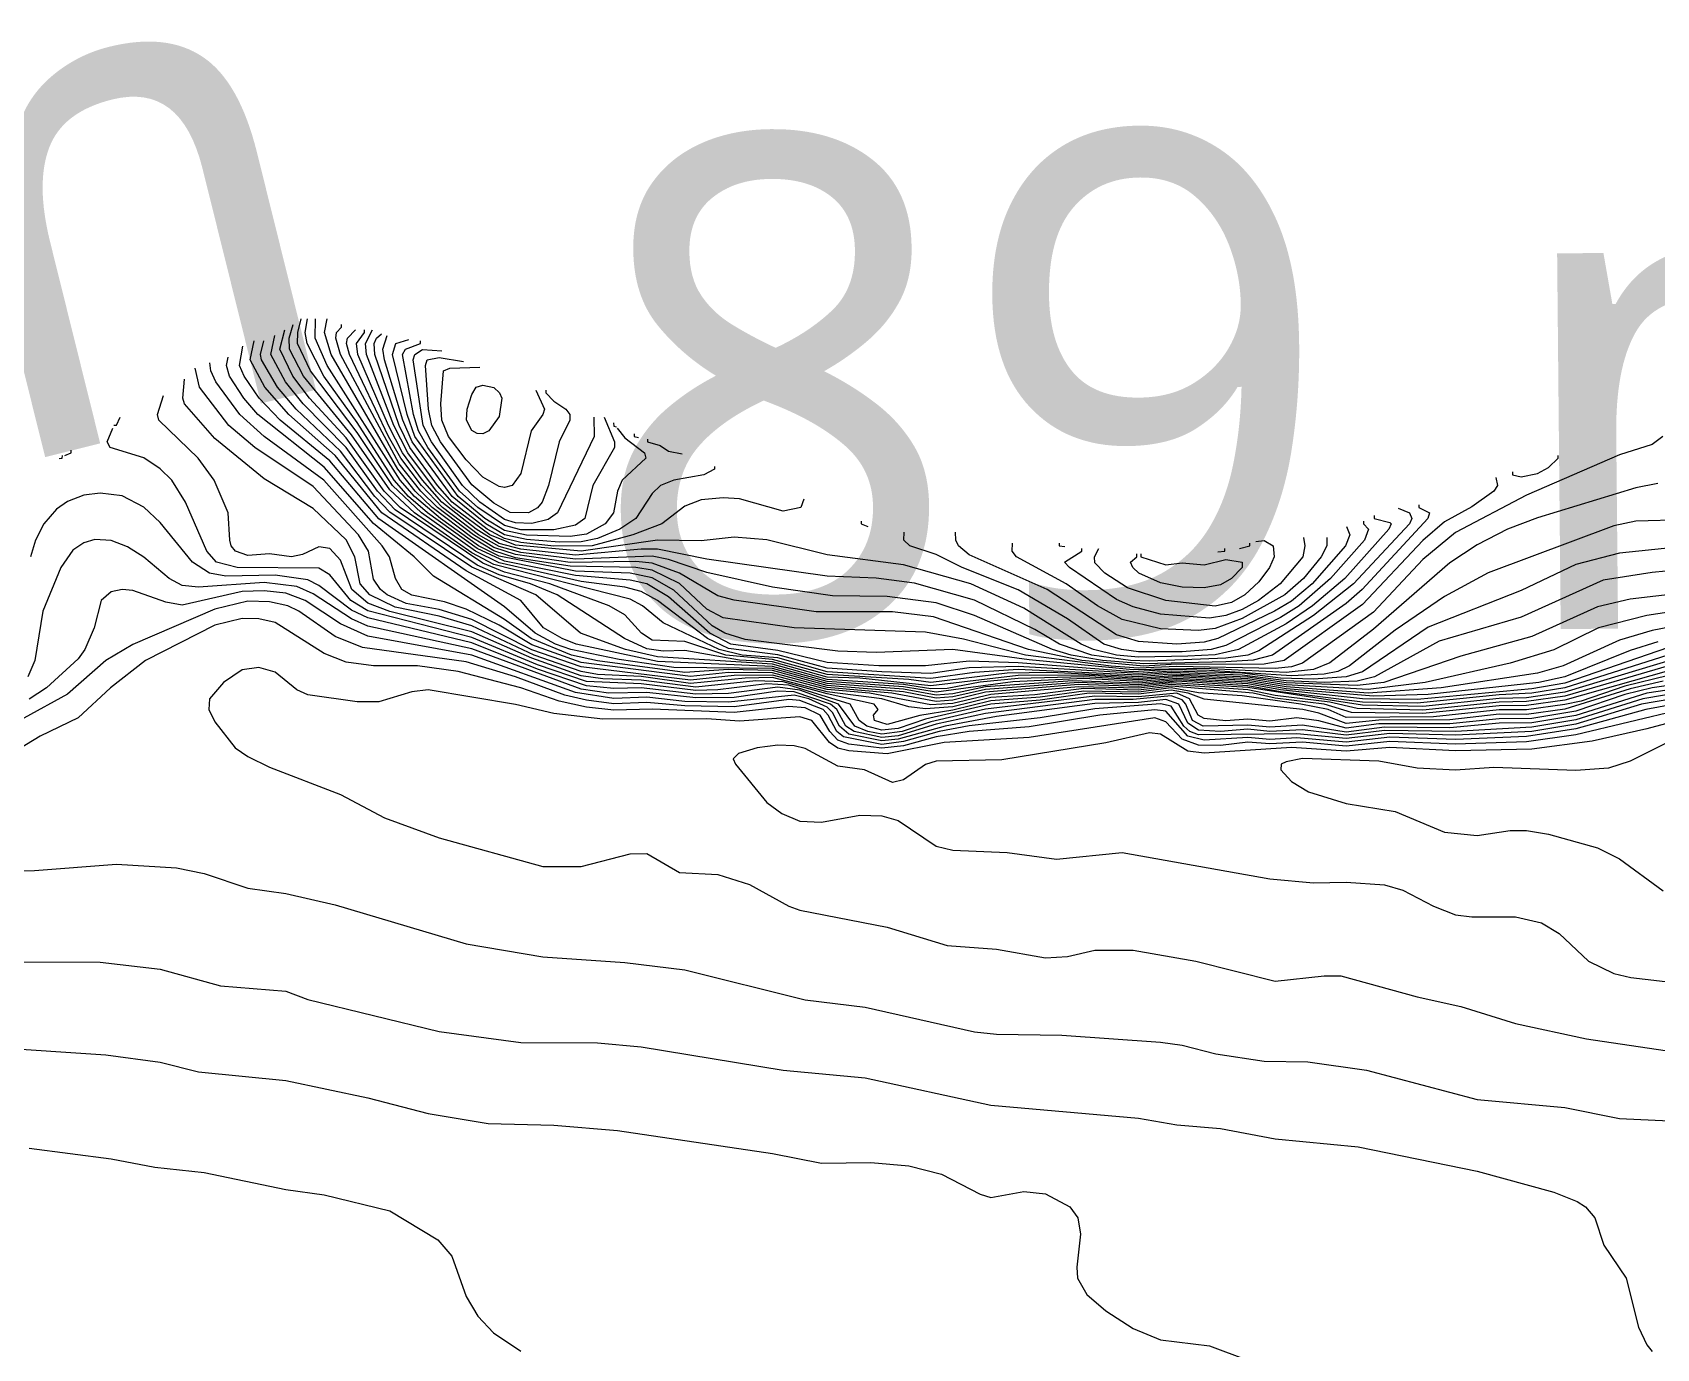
# Model space of a CAD drawing. Extents: x 474277 to 475042, y 254928 to 255625.
# Drawn here: x 474346.3 to 474369.09, y 255563.48 to 255581.95 of the extents above; entities that cross this region are included whole.
import ezdxf

# ---------------------------------------------------------------- set-up
doc = ezdxf.new("R2010")
doc.units = 0
doc.header["$MEASUREMENT"] = 0
doc.layers.add('BaseMapV2_DTM_export_MonNov09090547073261 — entities', color=1, linetype='CONTINUOUS')
doc.styles.get("Standard").update_dxf_attribs({"font": 'romans.shx'})

msp = doc.modelspace()

# ---------------------------------------------------------------- linework, layer by layer
at = {"layer": 'BaseMapV2_DTM_export_MonNov09090547073261 — entities', "color": 15, "linetype": 'Continuous', "true_color": 0xb7484b}
for points in [[(474369.715, 255574.115, 91.5), (474368.718, 255573.998, 91.5), (474368.258, 255573.889, 91.5), (474367.338, 255573.47, 91.5), (474366.341, 255573.195, 91.5), (474365.26, 255572.829, 91.5), (474364.885, 255572.784, 91.5), (474363.888, 255572.82, 91.5), (474363.351, 255572.902, 91.5), (474362.814, 255572.927, 91.5), (474362.278, 255572.945, 91.5), (474361.818, 255572.907, 91.5), (474360.591, 255572.965, 91.5), (474359.977, 255572.957, 91.5), (474358.904, 255572.825, 91.5), (474358.597, 255572.869, 91.5), (474357.447, 255572.937, 91.5), (474356.68, 255573.148, 91.5), (474356.028, 255573.212, 91.5), (474355.453, 255573.401, 91.5), (474354.993, 255573.422, 91.5), (474354.844, 255573.519, 91.5), (474354.61, 255573.775, 91.5), (474354.39, 255573.902, 91.5), (474353.56, 255574.209, 91.5), (474352.923, 255574.375, 91.5), (474352.616, 255574.499, 91.5), (474351.46, 255575.283, 91.5), (474351.234, 255575.513, 91.5), (474350.699, 255576.26, 91.5), (474350.187, 255576.816, 91.5), (474349.953, 255577.123, 91.5), (474349.771, 255577.506, 91.5), (474349.838, 255577.775, 91.5)], [(474369.792, 255574.446, 91.75), (474369.025, 255574.372, 91.75), (474368.335, 255574.263, 91.75), (474367.185, 255573.743, 91.75), (474366.035, 255573.407, 91.75), (474365.127, 255572.906, 91.75), (474364.885, 255572.847, 91.75), (474364.424, 255572.828, 91.75), (474363.888, 255572.851, 91.75), (474363.274, 255572.931, 91.75), (474362.278, 255572.965, 91.75), (474361.818, 255572.93, 91.75), (474360.131, 255573.008, 91.75), (474359.517, 255572.966, 91.75), (474358.904, 255572.881, 91.75), (474357.447, 255572.976, 91.75), (474356.757, 255573.174, 91.75), (474356.256, 255573.212, 91.75), (474355.936, 255573.289, 91.75), (474355.147, 255573.665, 91.75), (474354.857, 255573.902, 91.75), (474354.687, 255573.995, 91.75), (474352.77, 255574.483, 91.75), (474352.463, 255574.645, 91.75), (474351.66, 255575.206, 91.75), (474351.313, 255575.528, 91.75), (474350.776, 255576.302, 91.75), (474350.103, 255577.123, 91.75), (474349.904, 255577.506, 91.75), (474349.902, 255577.66, 91.75), (474349.958, 255577.851, 91.75)], [(474369.332, 255574.721, 92), (474368.565, 255574.643, 92), (474367.952, 255574.483, 92), (474367.185, 255574.119, 92), (474365.881, 255573.605, 92), (474364.961, 255572.977, 92), (474364.732, 255572.906, 92), (474364.271, 255572.874, 92), (474363.811, 255572.889, 92), (474363.274, 255572.956, 92), (474362.278, 255572.985, 92), (474361.818, 255572.952, 92), (474360.131, 255573.053, 92), (474359.441, 255573.031, 92), (474358.904, 255572.953, 92), (474358.214, 255572.978, 92), (474357.447, 255573.03, 92), (474356.757, 255573.216, 92), (474356.067, 255573.306, 92), (474355.772, 255573.442, 92), (474355.07, 255573.978, 92), (474354.84, 255574.103, 92), (474354.61, 255574.166, 92), (474353.997, 255574.242, 92), (474352.846, 255574.505, 92), (474352.513, 255574.669, 92), (474351.755, 255575.206, 92), (474351.351, 255575.589, 92), (474350.853, 255576.334, 92), (474350.2, 255577.199, 92), (474350.016, 255577.583, 92), (474350.02, 255577.736, 92), (474350.069, 255577.928, 92)], [(474369.485, 255575.108, 92.25), (474368.795, 255575.089, 92.25), (474368.488, 255575.025, 92.25), (474366.725, 255574.367, 92.25), (474366.111, 255574.034, 92.25), (474365.421, 255573.562, 92.25), (474364.78, 255573.059, 92.25), (474364.614, 255572.982, 92.25), (474364.424, 255572.944, 92.25), (474363.964, 255572.919, 92.25), (474362.814, 255572.996, 92.25), (474362.278, 255573.007, 92.25), (474361.741, 255572.978, 92.25), (474360.131, 255573.105, 92.25), (474359.441, 255573.128, 92.25), (474358.827, 255573.063, 92.25), (474358.172, 255573.059, 92.25), (474357.447, 255573.107, 92.25), (474356.757, 255573.277, 92.25), (474356.099, 255573.366, 92.25), (474355.804, 255573.519, 92.25), (474355.223, 255574.03, 92.25), (474354.919, 255574.209, 92.25), (474354.687, 255574.265, 92.25), (474353.92, 255574.328, 92.25), (474352.923, 255574.527, 92.25), (474352.54, 255574.705, 92.25), (474351.842, 255575.206, 92.25), (474351.575, 255575.436, 92.25), (474351.376, 255575.666, 92.25), (474350.853, 255576.473, 92.25), (474350.388, 255577.123, 92.25), (474350.151, 255577.583, 92.25), (474350.126, 255577.736, 92.25), (474350.157, 255577.928, 92.25)], [(474369.102, 255575.62, 92.5), (474368.795, 255575.558, 92.5), (474367.415, 255575.138, 92.5), (474366.996, 255574.976, 92.5), (474366.571, 255574.759, 92.5), (474366.188, 255574.505, 92.5), (474365.115, 255573.575, 92.5), (474364.501, 255573.104, 92.5), (474364.271, 255573.008, 92.5), (474363.888, 255572.967, 92.5), (474362.738, 255573.023, 92.5), (474361.741, 255573.005, 92.5), (474360.284, 255573.143, 92.5), (474359.211, 255573.289, 92.5), (474358.137, 255573.246, 92.5), (474357.6, 255573.266, 92.5), (474356.297, 255573.43, 92.5), (474356.015, 255573.519, 92.5), (474355.837, 255573.62, 92.5), (474355.3, 255574.123, 92.5), (474354.993, 255574.297, 92.5), (474354.687, 255574.36, 92.5), (474353.92, 255574.391, 92.5), (474352.846, 255574.598, 92.5), (474352.558, 255574.746, 92.5), (474352.022, 255575.129, 92.5), (474351.66, 255575.436, 92.5), (474351.458, 255575.666, 92.5), (474350.433, 255577.276, 92.5), (474350.266, 255577.66, 92.5), (474350.272, 255577.928, 92.5)], [(474369.176, 255576.279, 92.75), (474369.025, 255576.166, 92.75), (474368.565, 255576.022, 92.75), (474367.262, 255575.455, 92.75), (474366.265, 255574.932, 92.75), (474365.805, 255574.554, 92.75), (474365.115, 255573.813, 92.75), (474364.118, 255573.097, 92.75), (474363.964, 255573.046, 92.75), (474363.734, 255573.025, 92.75), (474362.354, 255573.053, 92.75), (474361.818, 255573.028, 92.75), (474361.434, 255573.054, 92.75), (474360.234, 255573.212, 92.75), (474359.364, 255573.436, 92.75), (474358.827, 255573.535, 92.75), (474356.987, 255573.592, 92.75), (474355.99, 255573.734, 92.75), (474355.76, 255573.855, 92.75), (474355.377, 255574.218, 92.75), (474354.993, 255574.402, 92.75), (474354.763, 255574.44, 92.75), (474353.843, 255574.458, 92.75), (474353.076, 255574.578, 92.75), (474352.77, 255574.675, 92.75), (474352.463, 255574.862, 92.75), (474351.906, 255575.283, 92.75), (474351.668, 255575.513, 92.75), (474351.423, 255575.819, 92.75), (474350.489, 255577.429, 92.75), (474350.398, 255577.736, 92.75), (474350.433, 255577.928, 92.75)], [(474366.833, 255575.704, 93), (474366.854, 255575.589, 93), (474366.801, 255575.513, 93), (474366.495, 255575.293, 93), (474366.111, 255575.079, 93), (474365.805, 255574.82, 93), (474364.961, 255573.923, 93), (474363.861, 255573.136, 93), (474363.581, 255573.085, 93), (474362.278, 255573.081, 93), (474361.894, 255573.055, 93), (474361.022, 255573.136, 93), (474360.274, 255573.289, 93), (474358.942, 255573.749, 93), (474358.367, 255573.82, 93), (474357.294, 255573.82, 93), (474356.143, 255573.98, 93), (474355.913, 255574.044, 93), (474355.379, 255574.362, 93), (474354.993, 255574.5, 93), (474354.763, 255574.523, 93), (474353.843, 255574.511, 93), (474353.076, 255574.622, 93), (474352.77, 255574.721, 93), (474352.485, 255574.899, 93), (474351.98, 255575.283, 93), (474351.746, 255575.513, 93), (474351.446, 255575.896, 93), (474350.619, 255577.429, 93), (474350.555, 255577.66, 93), (474350.566, 255577.736, 93), (474350.635, 255577.813, 93), (474350.635, 255577.851, 93)], [(474365.752, 255575.321, 93.25), (474365.752, 255575.283, 93.25), (474365.901, 255575.206, 93.25), (474365.877, 255575.129, 93.25), (474364.958, 255574.132, 93.25), (474364.731, 255573.936, 93.25), (474363.697, 255573.212, 93.25), (474363.428, 255573.139, 93.25), (474363.044, 255573.118, 93.25), (474361.894, 255573.09, 93.25), (474361.314, 255573.136, 93.25), (474360.873, 255573.212, 93.25), (474360.613, 255573.289, 93.25), (474359.517, 255573.768, 93.25), (474358.98, 255573.946, 93.25), (474358.29, 255574.034, 93.25), (474357.524, 255574.043, 93.25), (474356.68, 255574.165, 93.25), (474355.76, 255574.372, 93.25), (474355.223, 255574.551, 93.25), (474354.993, 255574.598, 93.25), (474353.92, 255574.559, 93.25), (474353.153, 255574.651, 93.25), (474352.846, 255574.733, 93.25), (474352.558, 255574.899, 93.25), (474352.052, 255575.283, 93.25), (474351.757, 255575.589, 93.25), (474351.469, 255575.973, 93.25), (474351.293, 255576.279, 93.25), (474350.745, 255577.429, 93.25), (474350.706, 255577.583, 93.25), (474350.717, 255577.66, 93.25), (474350.829, 255577.775, 93.25)], [(474365.46, 255575.275, 93.5), (474365.62, 255575.206, 93.5), (474365.651, 255575.129, 93.5), (474365.618, 255575.053, 93.5), (474364.836, 255574.209, 93.5), (474364.271, 255573.767, 93.5), (474363.504, 255573.269, 93.5), (474363.353, 255573.212, 93.5), (474363.044, 255573.17, 93.5), (474361.971, 255573.128, 93.5), (474361.703, 255573.136, 93.5), (474361.165, 255573.212, 93.5), (474360.711, 255573.366, 93.5), (474360.361, 255573.57, 93.5), (474359.517, 255573.984, 93.5), (474358.674, 255574.219, 93.5), (474358.137, 255574.293, 93.5), (474357.447, 255574.317, 93.5), (474355.76, 255574.558, 93.5), (474355.07, 255574.697, 93.5), (474354.84, 255574.7, 93.5), (474353.92, 255574.613, 93.5), (474353.153, 255574.696, 93.5), (474352.846, 255574.779, 93.5), (474352.525, 255574.976, 93.5), (474352.041, 255575.359, 93.5), (474351.772, 255575.666, 93.5), (474351.493, 255576.049, 93.5), (474351.295, 255576.433, 93.5), (474350.866, 255577.429, 93.5), (474350.845, 255577.583, 93.5), (474350.956, 255577.736, 93.5), (474350.956, 255577.775, 93.5)], [(474365.123, 255575.168, 93.75), (474365.123, 255575.129, 93.75), (474365.345, 255575.074, 93.75), (474365.362, 255575.053, 93.75), (474365.328, 255574.976, 93.75), (474364.712, 255574.286, 93.75), (474364.261, 255573.902, 93.75), (474363.888, 255573.65, 93.75), (474363.222, 255573.289, 93.75), (474362.891, 255573.215, 93.75), (474362.508, 255573.194, 93.75), (474361.818, 255573.181, 93.75), (474361.509, 255573.212, 93.75), (474361.188, 255573.289, 93.75), (474361.012, 255573.366, 93.75), (474360.207, 255573.87, 93.75), (474359.463, 255574.209, 93.75), (474358.52, 255574.479, 93.75), (474357.447, 255574.62, 93.75), (474356.604, 255574.828, 93.75), (474356.143, 255574.864, 93.75), (474355.683, 255574.816, 93.75), (474355.07, 255574.825, 93.75), (474353.997, 255574.668, 93.75), (474353.076, 255574.756, 93.75), (474352.715, 255574.899, 93.75), (474352.197, 255575.283, 93.75), (474351.97, 255575.513, 93.75), (474351.567, 255576.049, 93.75), (474351.37, 255576.433, 93.75), (474350.984, 255577.429, 93.75), (474350.972, 255577.583, 93.75), (474351.07, 255577.775, 93.75)], [(474357.12, 255575.398, 94), (474357.079, 255575.283, 94), (474356.834, 255575.232, 94), (474356.22, 255575.405, 94), (474355.99, 255575.42, 94), (474355.683, 255575.392, 94), (474355.453, 255575.303, 94), (474355.131, 255575.053, 94), (474354.723, 255574.899, 94), (474354.15, 255574.745, 94), (474353.613, 255574.741, 94), (474353.153, 255574.791, 94), (474352.923, 255574.847, 94), (474352.681, 255574.976, 94), (474352.187, 255575.359, 94), (474351.983, 255575.589, 94), (474351.594, 255576.126, 94), (474351.445, 255576.433, 94), (474351.102, 255577.429, 94), (474351.095, 255577.583, 94), (474351.128, 255577.66, 94), (474351.198, 255577.719, 94)], [(474369.255, 255573.316, 90.5), (474367.798, 255572.818, 90.5), (474367.338, 255572.738, 90.5), (474365.728, 255572.588, 90.5), (474364.961, 255572.596, 90.5), (474363.811, 255572.722, 90.5), (474363.351, 255572.808, 90.5), (474362.354, 255572.865, 90.5), (474361.818, 255572.819, 90.5), (474360.897, 255572.851, 90.5), (474359.671, 255572.765, 90.5), (474359.211, 255572.669, 90.5), (474358.98, 255572.65, 90.5), (474358.52, 255572.731, 90.5), (474357.447, 255572.811, 90.5), (474356.68, 255573.023, 90.5), (474355.3, 255573.038, 90.5), (474354.533, 255573.15, 90.5), (474353.851, 255573.289, 90.5), (474353.638, 255573.366, 90.5), (474353.35, 255573.519, 90.5), (474352.923, 255573.889, 90.5), (474351.16, 255575.124, 90.5), (474350.469, 255575.936, 90.5), (474349.776, 255576.509, 90.5), (474349.479, 255576.816, 90.5), (474349.27, 255577.123, 90.5), (474349.204, 255577.276, 90.5), (474349.249, 255577.545, 90.5)], [(474369.102, 255573.397, 90.75), (474368.718, 255573.277, 90.75), (474367.798, 255572.906, 90.75), (474367.435, 255572.829, 90.75), (474365.881, 255572.657, 90.75), (474365.115, 255572.634, 90.75), (474363.888, 255572.74, 90.75), (474363.351, 255572.833, 90.75), (474362.354, 255572.885, 90.75), (474361.818, 255572.841, 90.75), (474361.051, 255572.882, 90.75), (474360.054, 255572.837, 90.75), (474358.98, 255572.692, 90.75), (474358.52, 255572.766, 90.75), (474357.447, 255572.839, 90.75), (474356.68, 255573.053, 90.75), (474355.07, 255573.122, 90.75), (474353.928, 255573.366, 90.75), (474353.729, 255573.442, 90.75), (474353.471, 255573.596, 90.75), (474353.151, 255573.979, 90.75), (474352.386, 255574.395, 90.75), (474351.203, 255575.206, 90.75), (474350.546, 255576.01, 90.75), (474349.896, 255576.586, 90.75), (474349.557, 255576.969, 90.75), (474349.353, 255577.353, 90.75), (474349.409, 255577.621, 90.75)], [(474369.945, 255573.734, 91), (474369.025, 255573.558, 91), (474368.565, 255573.42, 91), (474367.777, 255573.059, 91), (474367.415, 255572.956, 91), (474366.062, 255572.752, 91), (474365.038, 255572.678, 91), (474363.888, 255572.767, 91), (474363.351, 255572.856, 91), (474362.354, 255572.905, 91), (474361.818, 255572.863, 91), (474361.051, 255572.907, 91), (474360.131, 255572.882, 91), (474359.594, 255572.832, 91), (474359.134, 255572.744, 91), (474358.904, 255572.738, 91), (474358.52, 255572.8, 91), (474357.447, 255572.87, 91), (474356.68, 255573.084, 91), (474355.07, 255573.188, 91), (474354.621, 255573.289, 91), (474353.986, 255573.519, 91), (474353.362, 255574.056, 91), (474352.463, 255574.445, 91), (474351.313, 255575.218, 91), (474351.101, 255575.436, 91), (474350.623, 255576.071, 91), (474350.001, 255576.663, 91), (474349.737, 255576.969, 91), (474349.512, 255577.353, 91), (474349.497, 255577.429, 91), (474349.544, 255577.621, 91)], [(474370.252, 255573.962, 91.25), (474368.948, 255573.769, 91.25), (474368.273, 255573.596, 91.25), (474367.645, 255573.286, 91.25), (474367.031, 255573.096, 91.25), (474365.84, 255572.829, 91.25), (474365.038, 255572.73, 91.25), (474363.888, 255572.793, 91.25), (474363.351, 255572.879, 91.25), (474362.354, 255572.925, 91.25), (474361.818, 255572.885, 91.25), (474361.051, 255572.932, 91.25), (474360.131, 255572.923, 91.25), (474358.904, 255572.781, 91.25), (474357.907, 255572.886, 91.25), (474357.447, 255572.9, 91.25), (474356.68, 255573.115, 91.25), (474356.22, 255573.14, 91.25), (474355.453, 255573.278, 91.25), (474355.147, 255573.267, 91.25), (474354.917, 255573.301, 91.25), (474354.607, 255573.442, 91.25), (474353.66, 255574.056, 91.25), (474353.288, 255574.209, 91.25), (474352.846, 255574.337, 91.25), (474352.54, 255574.475, 91.25), (474351.39, 255575.251, 91.25), (474351.14, 255575.513, 91.25), (474350.699, 255576.123, 91.25), (474350.097, 255576.739, 91.25), (474349.849, 255577.046, 91.25), (474349.645, 255577.429, 91.25), (474349.698, 255577.698, 91.25)], [(474355.868, 255575.858, 94.25), (474355.868, 255575.819, 94.25), (474355.721, 255575.743, 94.25), (474355.3, 255575.665, 94.25), (474355.109, 255575.589, 94.25), (474354.993, 255575.48, 94.25), (474354.764, 255575.129, 94.25), (474354.54, 255574.976, 94.25), (474354.227, 255574.847, 94.25), (474353.997, 255574.801, 94.25), (474353.69, 255574.798, 94.25), (474353.23, 255574.834, 94.25), (474352.923, 255574.899, 94.25), (474352.659, 255575.053, 94.25), (474352.187, 255575.436, 94.25), (474351.626, 255576.203, 94.25), (474351.494, 255576.509, 94.25), (474351.239, 255577.353, 94.25), (474351.215, 255577.506, 94.25), (474351.274, 255577.698, 94.25)], [(474354.505, 255576.394, 94.5), (474354.61, 255576.26, 94.5), (474354.885, 255576.049, 94.5), (474354.903, 255575.973, 94.5), (474354.575, 255575.666, 94.5), (474354.507, 255575.513, 94.5), (474354.45, 255575.206, 94.5), (474354.334, 255575.053, 94.5), (474354.073, 255574.91, 94.5), (474353.843, 255574.877, 94.5), (474353.23, 255574.893, 94.5), (474352.923, 255574.959, 94.5), (474352.647, 255575.129, 94.5), (474352.271, 255575.436, 94.5), (474351.665, 255576.279, 94.5), (474351.554, 255576.586, 94.5), (474351.35, 255577.429, 94.5), (474351.398, 255577.583, 94.5), (474351.581, 255577.638, 94.5)], [(474354.32, 255576.548, 94.75), (474354.463, 255576.203, 94.75), (474354.463, 255576.126, 94.75), (474354.16, 255575.589, 94.75), (474354.049, 255575.129, 94.75), (474353.92, 255575.034, 94.75), (474353.613, 255574.971, 94.75), (474353.153, 255574.969, 94.75), (474352.923, 255575.029, 94.75), (474352.549, 255575.283, 94.75), (474352.291, 255575.513, 94.75), (474351.846, 255576.126, 94.75), (474351.715, 255576.356, 94.75), (474351.643, 255576.586, 94.75), (474351.493, 255577.429, 94.75), (474351.534, 255577.506, 94.75), (474351.743, 255577.583, 94.75), (474351.743, 255577.621, 94.75)], [(474354.176, 255576.548, 95), (474354.179, 255576.279, 95), (474353.665, 255575.206, 95), (474353.536, 255575.113, 95), (474353.306, 255575.057, 95), (474353.076, 255575.066, 95), (474352.923, 255575.115, 95), (474352.576, 255575.359, 95), (474352.333, 255575.589, 95), (474351.899, 255576.203, 95), (474351.782, 255576.433, 95), (474351.639, 255577.353, 95), (474351.664, 255577.429, 95), (474351.773, 255577.499, 95), (474352.041, 255577.482, 95)], [(474369.332, 255573.155, 90), (474367.798, 255572.692, 90), (474367.262, 255572.612, 90), (474366.878, 255572.603, 90), (474365.805, 255572.488, 90), (474364.961, 255572.507, 90), (474363.351, 255572.756, 90), (474362.278, 255572.824, 90), (474361.818, 255572.772, 90), (474360.974, 255572.798, 90), (474359.671, 255572.689, 90), (474359.211, 255572.579, 90), (474358.98, 255572.561, 90), (474358.355, 255572.676, 90), (474357.447, 255572.756, 90), (474356.68, 255572.963, 90), (474356.067, 255572.965, 90), (474355.53, 255572.911, 90), (474353.997, 255573.108, 90), (474353.306, 255573.356, 90), (474352.846, 255573.633, 90), (474352.386, 255573.856, 90), (474352.08, 255573.958, 90), (474351.62, 255574.053, 90), (474351.483, 255574.132, 90), (474351.393, 255574.286, 90), (474351.309, 255574.592, 90), (474351.206, 255574.746, 90), (474350.388, 255575.666, 90), (474349.549, 255576.279, 90), (474349.21, 255576.586, 90), (474348.873, 255577.046, 90), (474348.803, 255577.199, 90), (474348.788, 255577.314, 90)], [(474369.332, 255573.24, 90.25), (474367.798, 255572.75, 90.25), (474367.338, 255572.675, 90.25), (474366.878, 255572.655, 90.25), (474365.728, 255572.536, 90.25), (474364.961, 255572.552, 90.25), (474363.811, 255572.696, 90.25), (474363.351, 255572.782, 90.25), (474362.354, 255572.844, 90.25), (474361.818, 255572.796, 90.25), (474360.974, 255572.828, 90.25), (474359.671, 255572.727, 90.25), (474359.211, 255572.624, 90.25), (474358.98, 255572.608, 90.25), (474358.52, 255572.695, 90.25), (474357.447, 255572.783, 90.25), (474356.68, 255572.994, 90.25), (474356.067, 255573.007, 90.25), (474355.453, 255572.969, 90.25), (474354.227, 255573.131, 90.25), (474353.864, 255573.212, 90.25), (474353.297, 255573.442, 90.25), (474352.923, 255573.709, 90.25), (474351.926, 255574.32, 90.25), (474351.653, 255574.592, 90.25), (474351.083, 255575.057, 90.25), (474350.393, 255575.846, 90.25), (474349.463, 255576.586, 90.25), (474349.265, 255576.816, 90.25), (474349.064, 255577.123, 90.25), (474349.022, 255577.276, 90.25), (474349.043, 255577.391, 90.25)], [(474353.5, 255576.931, 95.25), (474353.5, 255576.893, 95.25), (474353.613, 255576.775, 95.25), (474353.782, 255576.663, 95.25), (474353.837, 255576.586, 95.25), (474353.839, 255576.509, 95.25), (474353.689, 255576.203, 95.25), (474353.54, 255575.589, 95.25), (474353.449, 255575.359, 95.25), (474353.383, 255575.277, 95.25), (474353.258, 255575.206, 95.25), (474353, 255575.21, 95.25), (474352.77, 255575.345, 95.25), (474352.463, 255575.601, 95.25), (474352.022, 255576.203, 95.25), (474351.901, 255576.433, 95.25), (474351.855, 255576.663, 95.25), (474351.815, 255577.276, 95.25), (474351.838, 255577.353, 95.25), (474352.003, 255577.386, 95.25), (474352.348, 255577.33, 95.25)], [(474369.255, 255572.99, 89.5), (474367.798, 255572.577, 89.5), (474367.262, 255572.502, 89.5), (474366.878, 255572.5, 89.5), (474365.805, 255572.39, 89.5), (474364.808, 255572.408, 89.5), (474364.422, 255572.522, 89.5), (474363.734, 255572.609, 89.5), (474363.428, 255572.676, 89.5), (474362.278, 255572.776, 89.5), (474361.818, 255572.721, 89.5), (474361.051, 255572.742, 89.5), (474360.361, 255572.654, 89.5), (474359.747, 255572.616, 89.5), (474359.211, 255572.486, 89.5), (474358.827, 255572.456, 89.5), (474358.597, 255572.486, 89.5), (474358.217, 255572.599, 89.5), (474357.447, 255572.697, 89.5), (474356.68, 255572.897, 89.5), (474356.297, 255572.889, 89.5), (474355.53, 255572.812, 89.5), (474354.84, 255572.909, 89.5), (474354.227, 255572.941, 89.5), (474353.997, 255572.983, 89.5), (474353.34, 255573.212, 89.5), (474352.463, 255573.62, 89.5), (474352.003, 255573.756, 89.5), (474351.39, 255573.886, 89.5), (474351.034, 255574.056, 89.5), (474350.897, 255574.209, 89.5), (474350.824, 255574.592, 89.5), (474350.699, 255574.828, 89.5), (474350.239, 255575.268, 89.5), (474349.549, 255575.685, 89.5), (474348.859, 255576.252, 89.5), (474348.433, 255576.739, 89.5), (474348.409, 255576.816, 89.5), (474348.433, 255577.084, 89.5)], [(474369.255, 255573.06, 89.75), (474367.798, 255572.635, 89.75), (474367.262, 255572.558, 89.75), (474366.878, 255572.553, 89.75), (474365.805, 255572.439, 89.75), (474364.885, 255572.464, 89.75), (474364.501, 255572.55, 89.75), (474363.734, 255572.645, 89.75), (474363.351, 255572.722, 89.75), (474362.278, 255572.8, 89.75), (474361.818, 255572.748, 89.75), (474360.974, 255572.767, 89.75), (474359.747, 255572.657, 89.75), (474359.211, 255572.533, 89.75), (474358.904, 255572.515, 89.75), (474358.043, 255572.676, 89.75), (474357.447, 255572.727, 89.75), (474356.68, 255572.931, 89.75), (474356.143, 255572.925, 89.75), (474355.53, 255572.861, 89.75), (474353.997, 255573.045, 89.75), (474353.306, 255573.287, 89.75), (474352.463, 255573.713, 89.75), (474352.003, 255573.852, 89.75), (474351.543, 255573.935, 89.75), (474351.277, 255574.056, 89.75), (474351.183, 255574.132, 89.75), (474351.083, 255574.279, 89.75), (474351.015, 255574.669, 89.75), (474350.872, 255574.899, 89.75), (474350.239, 255575.575, 89.75), (474349.417, 255576.126, 89.75), (474349.056, 255576.433, 89.75), (474348.642, 255576.969, 89.75), (474348.581, 255577.238, 89.75)], [(474353.362, 255576.931, 95.5), (474353.483, 255576.663, 95.5), (474353.462, 255576.586, 95.5), (474353.295, 255576.356, 95.5), (474353.153, 255575.76, 95.5), (474353.029, 255575.589, 95.5), (474352.923, 255575.563, 95.5), (474352.846, 255575.577, 95.5), (474352.616, 255575.71, 95.5), (474352.386, 255575.949, 95.5), (474352.137, 255576.279, 95.5), (474352.042, 255576.509, 95.5), (474352.029, 255576.739, 95.5), (474352.064, 255577.199, 95.5), (474352.156, 255577.237, 95.5), (474352.578, 255577.251, 95.5)], [(474369.255, 255572.923, 89.25), (474368.642, 255572.775, 89.25), (474368.028, 255572.567, 89.25), (474367.798, 255572.517, 89.25), (474367.262, 255572.443, 89.25), (474366.878, 255572.445, 89.25), (474365.958, 255572.346, 89.25), (474364.731, 255572.334, 89.25), (474364.478, 255572.446, 89.25), (474364.097, 255572.522, 89.25), (474363.274, 255572.642, 89.25), (474362.661, 255572.683, 89.25), (474362.278, 255572.751, 89.25), (474361.818, 255572.693, 89.25), (474361.051, 255572.706, 89.25), (474360.437, 255572.621, 89.25), (474359.747, 255572.571, 89.25), (474359.211, 255572.438, 89.25), (474358.75, 255572.366, 89.25), (474358.29, 255572.239, 89.25), (474358.112, 255572.292, 89.25), (474358.101, 255572.369, 89.25), (474358.165, 255572.446, 89.25), (474358.109, 255572.522, 89.25), (474357.447, 255572.666, 89.25), (474356.834, 255572.838, 89.25), (474356.45, 255572.85, 89.25), (474355.607, 255572.761, 89.25), (474354.84, 255572.86, 89.25), (474354.303, 255572.876, 89.25), (474353.997, 255572.921, 89.25), (474353.306, 255573.167, 89.25), (474352.463, 255573.536, 89.25), (474351.313, 255573.822, 89.25), (474351.006, 255573.941, 89.25), (474350.782, 255574.132, 89.25), (474350.623, 255574.545, 89.25), (474350.469, 255574.706, 89.25), (474350.316, 255574.73, 89.25), (474350.086, 255574.621, 89.25), (474349.933, 255574.591, 89.25), (474349.626, 255574.632, 89.25), (474349.319, 255574.609, 89.25), (474349.147, 255574.669, 89.25), (474349.087, 255574.746, 89.25), (474349.07, 255574.823, 89.25), (474349.045, 255575.206, 89.25), (474348.847, 255575.666, 89.25), (474348.622, 255575.973, 89.25), (474348.07, 255576.509, 89.25), (474348.051, 255576.586, 89.25), (474348.138, 255576.854, 89.25)], [(474352.701, 255576.356, 95.75), (474352.616, 255576.317, 95.75), (474352.54, 255576.321, 95.75), (474352.463, 255576.365, 95.75), (474352.388, 255576.509, 95.75), (474352.396, 255576.663, 95.75), (474352.463, 255576.868, 95.75), (474352.522, 255576.969, 95.75), (474352.616, 255576.999, 95.75), (474352.77, 255576.964, 95.75), (474352.853, 255576.893, 95.75), (474352.883, 255576.816, 95.75), (474352.846, 255576.558, 95.75), (474352.701, 255576.356, 95.75)], [(474369.178, 255572.844, 89), (474368.718, 255572.74, 89), (474367.798, 255572.453, 89), (474367.262, 255572.379, 89), (474366.878, 255572.384, 89), (474366.188, 255572.303, 89), (474365.191, 255572.298, 89), (474364.731, 255572.25, 89), (474364.348, 255572.397, 89), (474364.122, 255572.446, 89), (474362.738, 255572.591, 89), (474362.516, 255572.676, 89), (474362.278, 255572.717, 89), (474361.818, 255572.663, 89), (474361.127, 255572.676, 89), (474360.437, 255572.578, 89), (474359.747, 255572.523, 89), (474358.827, 255572.312, 89), (474358.444, 255572.181, 89), (474358.214, 255572.158, 89), (474358.005, 255572.216, 89), (474357.896, 255572.292, 89), (474357.77, 255572.522, 89), (474356.91, 255572.788, 89), (474356.604, 255572.808, 89), (474355.913, 255572.722, 89), (474355.607, 255572.713, 89), (474354.84, 255572.808, 89), (474354.073, 255572.842, 89), (474353.383, 255573.076, 89), (474352.463, 255573.458, 89), (474351.006, 255573.834, 89), (474350.764, 255573.979, 89), (474350.469, 255574.337, 89), (474350.316, 255574.429, 89), (474349.169, 255574.439, 89), (474348.881, 255574.516, 89), (474348.744, 255574.669, 89), (474348.445, 255575.359, 89), (474348.255, 255575.666, 89), (474348.092, 255575.827, 89), (474347.862, 255575.98, 89), (474347.391, 255576.126, 89), (474347.346, 255576.203, 89), (474347.427, 255576.394, 89)], [(474347.441, 255576.436, 89), (474347.479, 255576.436, 89), (474347.531, 255576.548, 89)], [(474354.45, 255576.471, 94.5), (474354.457, 255576.423, 94.5), (474354.495, 255576.413, 94.5)], [(474354.741, 255576.318, 94.25), (474354.741, 255576.279, 94.25), (474354.802, 255576.264, 94.25)], [(474354.926, 255576.241, 94.25), (474354.926, 255576.203, 94.25), (474355.108, 255576.151, 94.25), (474355.223, 255576.075, 94.25), (474355.415, 255576.035, 94.25)], [(474346.674, 255575.972, 88.75), (474346.714, 255575.973, 88.75), (474346.72, 255576.011, 88.75)], [(474346.751, 255576.014, 88.75), (474346.842, 255576.049, 88.75), (474346.842, 255576.088, 88.75)], [(474367.067, 255575.781, 92.75), (474367.067, 255575.743, 92.75), (474367.185, 255575.711, 92.75), (474367.415, 255575.758, 92.75), (474367.568, 255575.845, 92.75), (474367.708, 255575.973, 92.75), (474367.708, 255576.011, 92.75)], [(474370.942, 255573.024, 88.75), (474369.025, 255572.751, 88.75), (474368.642, 255572.659, 88.75), (474367.952, 255572.423, 88.75), (474367.338, 255572.324, 88.75), (474366.878, 255572.319, 88.75), (474366.188, 255572.247, 88.75), (474365.191, 255572.247, 88.75), (474364.731, 255572.186, 88.75), (474364.348, 255572.29, 88.75), (474364.041, 255572.329, 88.75), (474363.658, 255572.284, 88.75), (474363.351, 255572.311, 88.75), (474363.044, 255572.287, 88.75), (474362.738, 255572.32, 88.75), (474362.654, 255572.369, 88.75), (474362.531, 255572.599, 88.75), (474362.354, 255572.677, 88.75), (474361.818, 255572.628, 88.75), (474361.204, 255572.635, 88.75), (474359.671, 255572.454, 88.75), (474358.904, 255572.274, 88.75), (474358.503, 255572.139, 88.75), (474358.214, 255572.103, 88.75), (474358.021, 255572.139, 88.75), (474357.836, 255572.216, 88.75), (474357.609, 255572.522, 88.75), (474357.064, 255572.721, 88.75), (474356.757, 255572.762, 88.75), (474356.067, 255572.674, 88.75), (474355.607, 255572.664, 88.75), (474354.84, 255572.754, 88.75), (474354.457, 255572.744, 88.75), (474354.073, 255572.781, 88.75), (474353.383, 255573.012, 88.75), (474352.463, 255573.382, 88.75), (474351.006, 255573.732, 88.75), (474350.776, 255573.843, 88.75), (474350.316, 255574.19, 88.75), (474350.163, 255574.268, 88.75), (474349.703, 255574.332, 88.75), (474349.013, 255574.32, 88.75), (474348.783, 255574.359, 88.75), (474348.544, 255574.516, 88.75), (474348.092, 255575.072, 88.75), (474347.862, 255575.288, 88.75), (474347.556, 255575.446, 88.75), (474347.249, 255575.485, 88.75), (474347.019, 255575.454, 88.75), (474346.789, 255575.366, 88.75), (474346.636, 255575.258, 88.75), (474346.456, 255575.053, 88.75), (474346.342, 255574.823, 88.75), (474346.272, 255574.592, 88.75)], [(474357.926, 255575.091, 93.75), (474357.926, 255575.053, 93.75), (474358.022, 255575.014, 93.75)], [(474364.973, 255575.091, 94), (474364.973, 255575.053, 94), (474365.047, 255574.976, 94), (474364.989, 255574.823, 94), (474364.513, 255574.286, 94), (474364.07, 255573.902, 94), (474363.811, 255573.738, 94), (474363.044, 255573.348, 94), (474362.835, 255573.289, 94), (474362.431, 255573.258, 94), (474361.818, 255573.256, 94), (474361.577, 255573.289, 94), (474361.333, 255573.366, 94), (474360.821, 255573.722, 94), (474360.131, 255574.129, 94), (474359.342, 255574.439, 94), (474358.98, 255574.623, 94), (474358.607, 255574.746, 94), (474358.527, 255574.823, 94), (474358.529, 255574.938, 94)], [(474364.734, 255575.014, 94.25), (474364.781, 255574.899, 94.25), (474364.723, 255574.746, 94.25), (474364.252, 255574.209, 94.25), (474363.964, 255573.969, 94.25), (474363.728, 255573.826, 94.25), (474362.931, 255573.442, 94.25), (474362.738, 255573.395, 94.25), (474362.354, 255573.365, 94.25), (474361.818, 255573.402, 94.25), (474361.511, 255573.495, 94.25), (474360.536, 255574.132, 94.25), (474359.441, 255574.618, 94.25), (474359.291, 255574.746, 94.25), (474359.255, 255574.823, 94.25), (474359.249, 255574.938, 94.25)], [(474370.942, 255572.971, 88.5), (474368.948, 255572.675, 88.5), (474367.952, 255572.363, 88.5), (474367.338, 255572.261, 88.5), (474366.878, 255572.255, 88.5), (474366.188, 255572.192, 88.5), (474365.268, 255572.202, 88.5), (474364.731, 255572.132, 88.5), (474364.118, 255572.227, 88.5), (474363.658, 255572.198, 88.5), (474363.351, 255572.23, 88.5), (474362.724, 255572.216, 88.5), (474362.575, 255572.292, 88.5), (474362.483, 255572.522, 88.5), (474362.431, 255572.582, 88.5), (474362.278, 255572.638, 88.5), (474361.741, 255572.587, 88.5), (474361.204, 255572.588, 88.5), (474359.671, 255572.393, 88.5), (474358.98, 255572.24, 88.5), (474358.444, 255572.078, 88.5), (474358.214, 255572.054, 88.5), (474357.83, 255572.141, 88.5), (474357.712, 255572.216, 88.5), (474357.585, 255572.446, 88.5), (474357.494, 255572.522, 88.5), (474356.987, 255572.697, 88.5), (474356.757, 255572.706, 88.5), (474356.143, 255572.617, 88.5), (474355.607, 255572.614, 88.5), (474354.917, 255572.688, 88.5), (474354.38, 255572.679, 88.5), (474353.997, 255572.734, 88.5), (474352.463, 255573.301, 88.5), (474351.006, 255573.618, 88.5), (474350.776, 255573.718, 88.5), (474350.239, 255574.069, 88.5), (474350.009, 255574.173, 88.5), (474349.549, 255574.228, 88.5), (474348.629, 255574.163, 88.5), (474348.399, 255574.186, 88.5), (474348.216, 255574.286, 88.5), (474347.862, 255574.587, 88.5), (474347.632, 255574.732, 88.5), (474347.402, 255574.817, 88.5), (474347.172, 255574.831, 88.5), (474347.019, 255574.788, 88.5), (474346.866, 255574.683, 88.5), (474346.696, 255574.439, 88.5), (474346.445, 255573.826, 88.5), (474346.334, 255573.136, 88.5), (474346.234, 255572.906, 88.5)], [(474364.459, 255574.861, 94.5), (474364.461, 255574.746, 94.5), (474364.382, 255574.592, 94.5), (474364.133, 255574.286, 94.5), (474363.871, 255574.056, 94.5), (474363.274, 255573.727, 94.5), (474362.891, 255573.585, 94.5), (474362.661, 255573.555, 94.5), (474362.124, 255573.578, 94.5), (474361.587, 255573.711, 94.5), (474361.243, 255573.902, 94.5), (474360.803, 255574.209, 94.5), (474360.107, 255574.592, 94.5), (474360.046, 255574.669, 94.5), (474360.048, 255574.784, 94.5)], [(474360.705, 255574.784, 94.5), (474360.705, 255574.746, 94.5), (474360.782, 255574.733, 94.5)], [(474364.134, 255574.861, 94.75), (474364.153, 255574.746, 94.75), (474364.121, 255574.592, 94.75), (474363.805, 255574.209, 94.75), (474363.503, 255573.979, 94.75), (474363.274, 255573.849, 94.75), (474363.044, 255573.766, 94.75), (474362.814, 255573.728, 94.75), (474362.124, 255573.785, 94.75), (474361.741, 255573.887, 94.75), (474361.511, 255573.991, 94.75), (474360.848, 255574.439, 94.75), (474360.78, 255574.516, 94.75), (474361.021, 255574.669, 94.75), (474361.021, 255574.707, 94.75)], [(474363.466, 255574.807, 95), (474363.581, 255574.821, 95), (474363.708, 255574.746, 95), (474363.723, 255574.592, 95), (474363.655, 255574.439, 95), (474363.504, 255574.24, 95), (474363.308, 255574.056, 95), (474363.121, 255573.949, 95), (474362.891, 255573.899, 95), (474362.201, 255573.978, 95), (474361.664, 255574.153, 95), (474361.343, 255574.362, 95), (474361.204, 255574.508, 95), (474361.202, 255574.592, 95), (474361.26, 255574.707, 95)], [(474363.236, 255574.708, 95), (474363.379, 255574.746, 95), (474363.379, 255574.784, 95)], [(474361.851, 255574.631, 95.25), (474361.851, 255574.592, 95.25), (474362.201, 255574.48, 95.25), (474362.431, 255574.505, 95.25), (474362.738, 255574.476, 95.25), (474363.044, 255574.554, 95.25), (474363.274, 255574.516, 95.25), (474363.27, 255574.439, 95.25), (474363.122, 255574.286, 95.25), (474362.968, 255574.197, 95.25), (474362.738, 255574.154, 95.25), (474362.431, 255574.166, 95.25), (474362.124, 255574.226, 95.25), (474361.821, 255574.362, 95.25), (474361.738, 255574.439, 95.25), (474361.707, 255574.516, 95.25), (474361.792, 255574.592, 95.25), (474361.792, 255574.631, 95.25)], [(474362.929, 255574.66, 95), (474363.029, 255574.669, 95), (474363.029, 255574.707, 95)], [(474370.329, 255572.839, 88.25), (474368.894, 255572.599, 88.25), (474367.952, 255572.304, 88.25), (474367.338, 255572.2, 88.25), (474366.265, 255572.14, 88.25), (474365.268, 255572.155, 88.25), (474364.731, 255572.086, 88.25), (474364.118, 255572.162, 88.25), (474363.658, 255572.137, 88.25), (474363.351, 255572.17, 88.25), (474362.968, 255572.139, 88.25), (474362.661, 255572.156, 88.25), (474362.508, 255572.258, 88.25), (474362.382, 255572.522, 88.25), (474362.201, 255572.59, 88.25), (474361.818, 255572.545, 88.25), (474361.204, 255572.531, 88.25), (474359.824, 255572.349, 88.25), (474359.104, 255572.216, 88.25), (474358.444, 255572.031, 88.25), (474358.214, 255572.008, 88.25), (474357.754, 255572.103, 88.25), (474357.62, 255572.216, 88.25), (474357.524, 255572.406, 88.25), (474357.447, 255572.481, 88.25), (474357.194, 255572.599, 88.25), (474356.987, 255572.648, 88.25), (474356.067, 255572.553, 88.25), (474355.453, 255572.562, 88.25), (474354.917, 255572.622, 88.25), (474354.457, 255572.603, 88.25), (474353.92, 255572.685, 88.25), (474352.463, 255573.211, 88.25), (474351.006, 255573.478, 88.25), (474350.623, 255573.651, 88.25), (474350.127, 255573.979, 88.25), (474349.856, 255574.079, 88.25), (474349.549, 255574.115, 88.25), (474349.243, 255574.103, 88.25), (474348.399, 255573.913, 88.25), (474348.169, 255573.954, 88.25), (474347.709, 255574.119, 88.25), (474347.556, 255574.134, 88.25), (474347.402, 255574.101, 88.25), (474347.261, 255573.979, 88.25), (474347.163, 255573.596, 88.25), (474347.034, 255573.289, 88.25), (474346.942, 255573.159, 88.25), (474346.497, 255572.752, 88.25), (474346.252, 255572.594, 88.25)], [(474370.329, 255572.773, 88), (474368.877, 255572.522, 88), (474367.952, 255572.243, 88), (474367.338, 255572.14, 88), (474366.265, 255572.086, 88), (474365.345, 255572.109, 88), (474364.731, 255572.039, 88), (474364.041, 255572.106, 88), (474362.661, 255572.091, 88), (474362.536, 255572.139, 88), (474362.453, 255572.216, 88), (474362.278, 255572.496, 88), (474362.124, 255572.526, 88), (474361.204, 255572.456, 88), (474360.437, 255572.332, 88), (474359.441, 255572.219, 88), (474359.021, 255572.139, 88), (474358.52, 255571.998, 88), (474358.214, 255571.959, 88), (474357.677, 255572.063, 88), (474357.585, 255572.139, 88), (474357.463, 255572.369, 88), (474357.391, 255572.446, 88), (474357.064, 255572.573, 88), (474356.91, 255572.586, 88), (474356.143, 255572.487, 88), (474355.453, 255572.501, 88), (474354.917, 255572.546, 88), (474354.457, 255572.527, 88), (474354.073, 255572.577, 88), (474353.767, 255572.648, 88), (474353.076, 255572.905, 88), (474352.386, 255573.118, 88), (474350.929, 255573.32, 88), (474350.546, 255573.47, 88), (474350.038, 255573.826, 88), (474349.883, 255573.902, 88), (474349.626, 255573.96, 88), (474349.319, 255573.966, 88), (474348.859, 255573.857, 88), (474347.709, 255573.36, 88), (474347.326, 255573.137, 88), (474346.789, 255572.662, 88), (474346.176, 255572.325, 88)], [(474370.329, 255572.703, 87.75), (474368.934, 255572.446, 87.75), (474367.952, 255572.175, 87.75), (474367.262, 255572.068, 87.75), (474366.265, 255572.028, 87.75), (474365.345, 255572.059, 87.75), (474364.731, 255571.991, 87.75), (474364.041, 255572.051, 87.75), (474363.658, 255572.029, 87.75), (474363.351, 255572.057, 87.75), (474362.738, 255572.019, 87.75), (474362.508, 255572.076, 87.75), (474362.201, 255572.424, 87.75), (474362.048, 255572.445, 87.75), (474361.277, 255572.369, 87.75), (474360.284, 255572.207, 87.75), (474359.441, 255572.137, 87.75), (474358.98, 255572.063, 87.75), (474358.52, 255571.938, 87.75), (474358.214, 255571.904, 87.75), (474357.754, 255571.96, 87.75), (474357.6, 255572.019, 87.75), (474357.488, 255572.139, 87.75), (474357.353, 255572.369, 87.75), (474357.14, 255572.472, 87.75), (474356.91, 255572.492, 87.75), (474356.143, 255572.408, 87.75), (474354.993, 255572.451, 87.75), (474354.457, 255572.439, 87.75), (474354.073, 255572.483, 87.75), (474353.69, 255572.565, 87.75), (474353.153, 255572.753, 87.75), (474352.272, 255572.982, 87.75), (474351.702, 255573.059, 87.75), (474351.083, 255573.061, 87.75), (474350.699, 255573.113, 87.75), (474350.393, 255573.234, 87.75), (474349.703, 255573.667, 87.75), (474349.473, 255573.722, 87.75), (474349.243, 255573.725, 87.75), (474348.859, 255573.629, 87.75), (474347.886, 255573.136, 87.75), (474347.394, 255572.752, 87.75), (474346.942, 255572.332, 87.75), (474346.406, 255572.074, 87.75), (474346.022, 255571.839, 87.75)], [(474369.439, 255572.446, 87.5), (474367.952, 255572.091, 87.5), (474367.262, 255571.994, 87.5), (474366.265, 255571.962, 87.5), (474365.345, 255571.997, 87.5), (474364.731, 255571.935, 87.5), (474364.118, 255571.989, 87.5), (474363.658, 255571.968, 87.5), (474363.351, 255571.991, 87.5), (474362.968, 255571.944, 87.5), (474362.661, 255571.949, 87.5), (474362.431, 255572.033, 87.5), (474362.201, 255572.275, 87.5), (474362.048, 255572.33, 87.5), (474360.284, 255572.055, 87.5), (474359.092, 255571.985, 87.5), (474358.29, 255571.826, 87.5), (474357.754, 255571.867, 87.5), (474357.6, 255571.907, 87.5), (474357.481, 255571.985, 87.5), (474357.236, 255572.292, 87.5), (474357.064, 255572.344, 87.5), (474356.22, 255572.285, 87.5), (474355.76, 255572.317, 87.5), (474354.303, 255572.311, 87.5), (474353.613, 255572.392, 87.5), (474353.076, 255572.518, 87.5), (474351.85, 255572.724, 87.5), (474351.62, 255572.698, 87.5), (474351.16, 255572.555, 87.5), (474350.853, 255572.557, 87.5), (474350.163, 255572.652, 87.5), (474350.009, 255572.725, 87.5), (474349.703, 255572.972, 87.5), (474349.473, 255573.035, 87.5), (474349.243, 255573.005, 87.5), (474348.98, 255572.829, 87.5), (474348.783, 255572.599, 87.5), (474348.775, 255572.446, 87.5), (474348.859, 255572.275, 87.5), (474349.144, 255571.909, 87.5), (474349.319, 255571.788, 87.5), (474349.626, 255571.64, 87.5), (474350.623, 255571.253, 87.5), (474351.236, 255570.93, 87.5), (474352.003, 255570.648, 87.5), (474353.46, 255570.244, 87.5), (474353.997, 255570.244, 87.5), (474354.687, 255570.425, 87.5), (474354.917, 255570.427, 87.5), (474355.377, 255570.159, 87.5), (474355.913, 255570.133, 87.5), (474356.36, 255569.992, 87.5), (474356.91, 255569.689, 87.5), (474357.064, 255569.632, 87.5), (474358.29, 255569.392, 87.5), (474359.134, 255569.138, 87.5), (474359.824, 255569.083, 87.5), (474360.514, 255568.963, 87.5), (474360.821, 255568.982, 87.5), (474361.204, 255569.07, 87.5), (474361.741, 255569.069, 87.5), (474362.62, 255568.918, 87.5), (474363.734, 255568.637, 87.5), (474364.424, 255568.713, 87.5), (474364.655, 255568.71, 87.5), (474365.728, 255568.415, 87.5), (474366.341, 255568.279, 87.5), (474367.108, 255568.04, 87.5), (474368.105, 255567.827, 87.5), (474369.332, 255567.645, 87.5)], [(474370.246, 255572.522, 87.25), (474368.948, 255572.175, 87.25), (474368.182, 255572.003, 87.25), (474367.338, 255571.892, 87.25), (474366.265, 255571.87, 87.25), (474365.345, 255571.915, 87.25), (474364.731, 255571.863, 87.25), (474363.964, 255571.916, 87.25), (474362.738, 255571.836, 87.25), (474362.508, 255571.865, 87.25), (474362.124, 255572.102, 87.25), (474361.971, 255572.12, 87.25), (474361.357, 255571.98, 87.25), (474359.901, 255571.743, 87.25), (474358.98, 255571.721, 87.25), (474358.827, 255571.676, 87.25), (474358.52, 255571.462, 87.25), (474358.367, 255571.425, 87.25), (474357.973, 255571.602, 87.25), (474357.6, 255571.652, 87.25), (474357.14, 255571.901, 87.25), (474356.987, 255571.939, 87.25), (474356.757, 255571.946, 87.25), (474356.468, 255571.909, 87.25), (474356.203, 255571.832, 87.25), (474356.129, 255571.755, 87.25), (474356.162, 255571.679, 87.25), (474356.604, 255571.143, 87.25), (474356.811, 255570.989, 87.25), (474357.064, 255570.882, 87.25), (474357.37, 255570.868, 87.25), (474357.907, 255570.965, 87.25), (474358.214, 255570.957, 87.25), (474358.444, 255570.892, 87.25), (474358.98, 255570.532, 87.25), (474359.211, 255570.472, 87.25), (474359.977, 255570.441, 87.25), (474360.667, 255570.35, 87.25), (474361.587, 255570.442, 87.25), (474363.658, 255570.074, 87.25), (474364.271, 255570.015, 87.25), (474364.731, 255570.027, 87.25), (474365.268, 255569.986, 87.25), (474365.525, 255569.915, 87.25), (474365.958, 255569.69, 87.25), (474366.265, 255569.569, 87.25), (474366.495, 255569.539, 87.25), (474367.108, 255569.54, 87.25), (474367.472, 255569.455, 87.25), (474367.722, 255569.306, 87.25), (474368.133, 255568.918, 87.25), (474368.488, 255568.746, 87.25), (474368.726, 255568.688, 87.25), (474369.408, 255568.608, 87.25)], [(474369.696, 255572.216, 87), (474368.718, 255571.722, 87), (474368.412, 255571.625, 87), (474367.952, 255571.592, 87), (474366.801, 255571.636, 87), (474366.265, 255571.595, 87), (474365.728, 255571.627, 87), (474365.191, 255571.722, 87), (474364.118, 255571.759, 87), (474363.888, 255571.715, 87), (474363.819, 255571.679, 87), (474363.816, 255571.602, 87), (474363.964, 255571.438, 87), (474364.205, 255571.295, 87), (474364.731, 255571.129, 87), (474365.421, 255571.015, 87), (474366.111, 255570.728, 87), (474366.571, 255570.682, 87), (474367.031, 255570.749, 87), (474367.262, 255570.752, 87), (474367.568, 255570.7, 87), (474368.258, 255570.507, 87), (474368.565, 255570.354, 87), (474369.178, 255569.902, 87)], [(474345.485, 255570.164, 87.75), (474346.329, 255570.19, 87.75), (474347.479, 255570.278, 87.75), (474348.322, 255570.225, 87.75), (474348.706, 255570.146, 87.75), (474349.319, 255569.94, 87.75), (474349.856, 255569.865, 87.75), (474350.546, 255569.705, 87.75), (474352.386, 255569.158, 87.75), (474353.46, 255568.976, 87.75), (474354.61, 255568.896, 87.75), (474355.453, 255568.795, 87.75), (474357.14, 255568.375, 87.75), (474357.984, 255568.271, 87.75), (474359.517, 255567.926, 87.75), (474359.824, 255567.893, 87.75), (474360.744, 255567.878, 87.75), (474362.124, 255567.781, 87.75), (474362.431, 255567.737, 87.75), (474362.901, 255567.615, 87.75), (474363.581, 255567.513, 87.75), (474364.194, 255567.505, 87.75), (474365.017, 255567.385, 87.75), (474366.571, 255566.976, 87.75), (474367.798, 255566.864, 87.75), (474368.565, 255566.71, 87.75), (474369.869, 255566.646, 87.75)], [(474345.485, 255568.907, 88), (474347.249, 255568.901, 88), (474348.092, 255568.804, 88), (474348.936, 255568.57, 88), (474349.856, 255568.495, 88), (474350.163, 255568.38, 88), (474352.003, 255567.93, 88), (474353.153, 255567.775, 88), (474354.227, 255567.772, 88), (474354.84, 255567.716, 88), (474356.834, 255567.389, 88), (474357.984, 255567.278, 88), (474359.747, 255566.895, 88), (474361.818, 255566.714, 88), (474362.354, 255566.621, 88), (474362.968, 255566.567, 88), (474363.734, 255566.422, 88), (474364.901, 255566.311, 88), (474366.571, 255565.969, 88), (474367.645, 255565.675, 88), (474367.971, 255565.545, 88), (474368.089, 255565.468, 88), (474368.221, 255565.315, 88), (474368.347, 255564.931, 88), (474368.659, 255564.471, 88), (474368.832, 255563.781, 88), (474368.948, 255563.531, 88), (474369.025, 255563.439, 88)], [(474345.716, 255567.709, 88.25), (474347.326, 255567.601, 88.25), (474348.092, 255567.498, 88.25), (474348.629, 255567.364, 88.25), (474349.856, 255567.242, 88.25), (474351.006, 255566.999, 88.25), (474351.85, 255566.779, 88.25), (474352.693, 255566.638, 88.25), (474353.613, 255566.614, 88.25), (474354.508, 255566.541, 88.25), (474356.68, 255566.22, 88.25), (474357.37, 255566.082, 88.25), (474358.06, 255566.092, 88.25), (474358.597, 255566.047, 88.25), (474359.055, 255565.928, 88.25), (474359.594, 255565.648, 88.25), (474359.747, 255565.602, 88.25), (474360.207, 255565.683, 88.25), (474360.514, 255565.65, 88.25), (474360.856, 255565.468, 88.25), (474360.964, 255565.315, 88.25), (474361.005, 255565.085, 88.25), (474360.95, 255564.625, 88.25), (474360.962, 255564.471, 88.25), (474361.092, 255564.241, 88.25), (474361.357, 255564.011, 88.25), (474361.741, 255563.764, 88.25), (474362.124, 255563.605, 88.25), (474362.814, 255563.521, 88.25), (474363.351, 255563.316, 88.25)], [(474346.252, 255566.295, 88.5), (474347.402, 255566.141, 88.5), (474348.016, 255566.024, 88.5), (474348.706, 255565.952, 88.5), (474349.856, 255565.711, 88.5), (474350.393, 255565.638, 88.5), (474351.313, 255565.413, 88.5), (474351.985, 255565.008, 88.5), (474352.181, 255564.778, 88.5), (474352.386, 255564.211, 88.5), (474352.547, 255563.934, 88.5), (474352.766, 255563.704, 88.5), (474353.153, 255563.444, 88.5)]]:
    msp.add_polyline3d(points, dxfattribs=at)

# ---------------------------------------------------------------- texts
at = {"layer": 'BaseMapV2_DTM_export_MonNov09090547073261 — entities', "color": 250, "true_color": 0x323232, "char_height": 0.2, "width": 17.61571, "attachment_point": 7}
for insert, rotation in [((474330.255, 255571.857), 13.9562), ((474354.123, 255573.347), 0.5487)]:
    msp.add_mtext('\\fOpen Sans|i0|b0;\\H7.02279;89\\~m', dxfattribs=dict(at, insert=insert, rotation=rotation))

doc.saveas('drawing.dxf')
